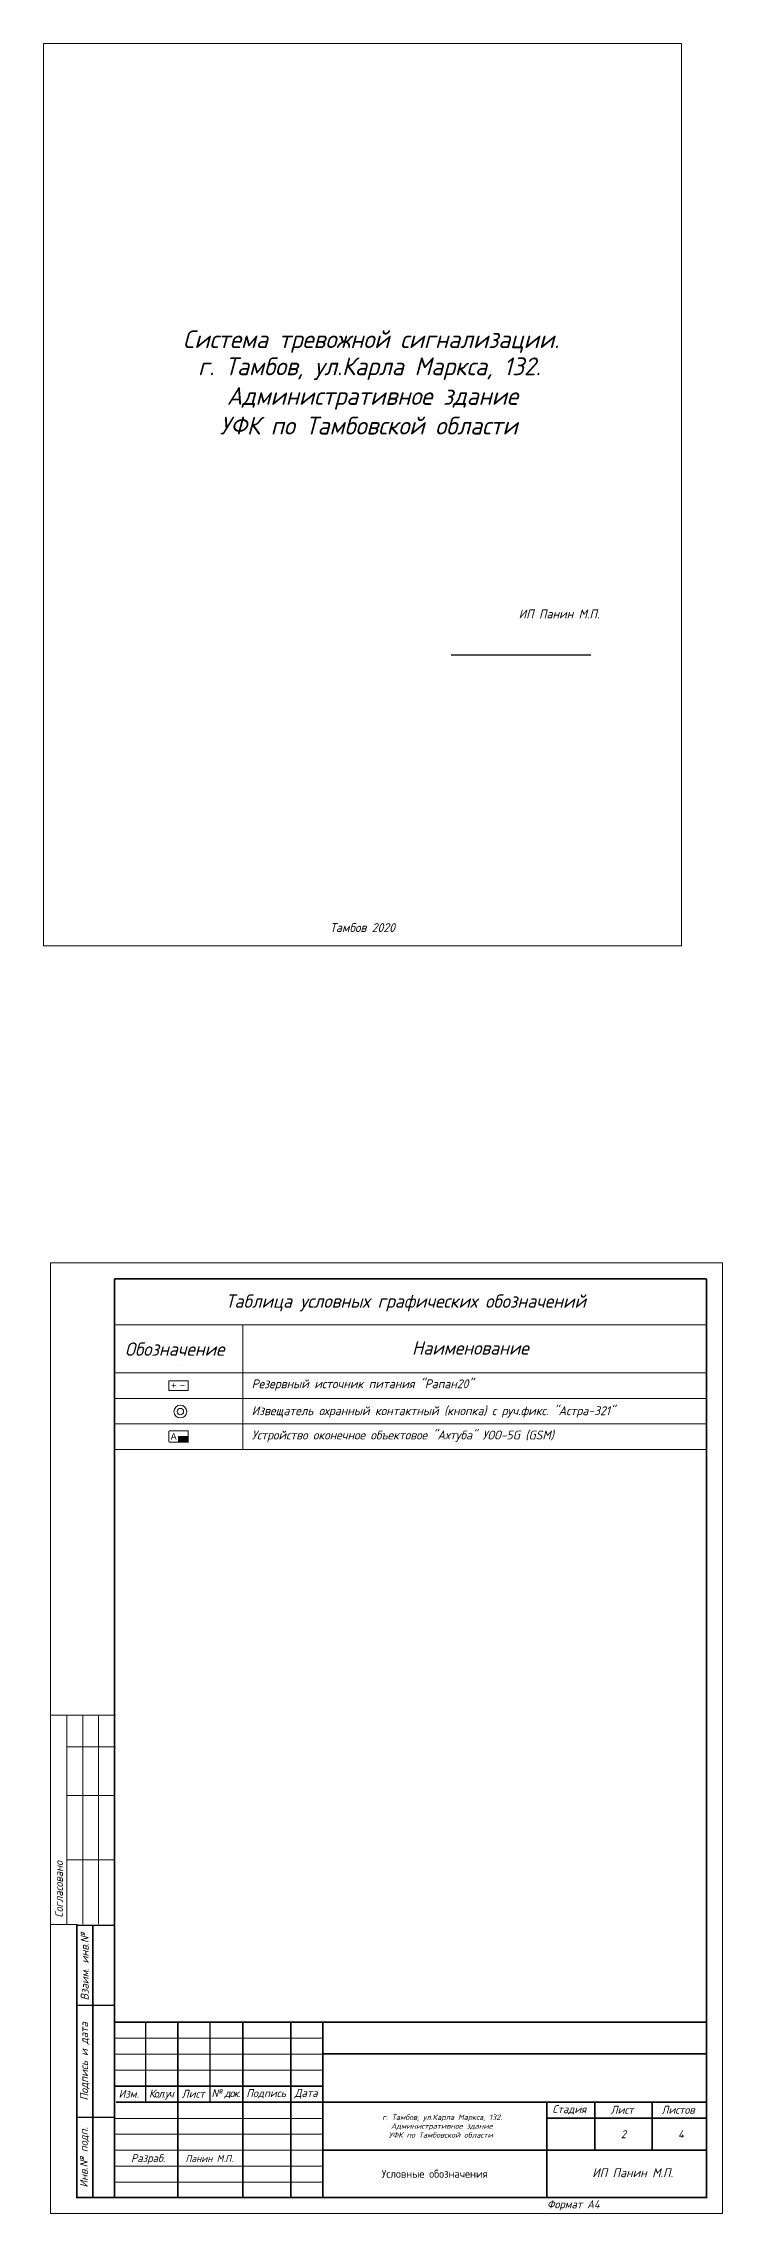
# Model space of a CAD drawing. Header units: inches. Extents: x 859 to 3771, y 393 to 1745.
# Drawn here: x 3667 to 3743.4, y 1501.1 to 1745.2 of the extents above; entities that cross this region are included whole.
import ezdxf

# ---------------------------------------------------------------- set-up
doc = ezdxf.new("R2010")
doc.units = ezdxf.units.IN
doc.header["$MEASUREMENT"] = 0
doc.linetypes.add('Caddy_Solid', pattern=[0])
doc.linetypes.add('НЕВИДИМАЯ', pattern=[9.525, 6.35, -3.175])
doc.layers.add('DESC', color=7, linetype='Continuous')
doc.layers.add('LINK', color=9, linetype='Continuous')
doc.styles.get("Standard").update_dxf_attribs({"font": 'GOST_Common Italic_0.ttf'})

msp = doc.modelspace()

# ---------------------------------------------------------------- hatches: boundary and pattern name
at = {"layer": 'DESC', "lineweight": 15}
msp.add_hatch(color=0, dxfattribs=at).paths.add_polyline_path([(3682.21, 1588.49), (3682.21, 1587.86), (3683.29, 1587.86), (3683.29, 1588.49)])

# ---------------------------------------------------------------- linework, layer by layer
at = {"layer": 'DESC', "linetype": 'Caddy_Solid', "lineweight": 15}
for p, q in [((3667.02, 1745.16), (3667.02, 1643.68)), ((3738.78, 1745.16), (3667.02, 1745.16)), ((3738.78, 1643.68), (3738.78, 1745.16)), ((3667.02, 1643.68), (3738.78, 1643.68))]:
    msp.add_line(p, q, dxfattribs=at)
at = {"layer": 'DESC', "color": 0, "lineweight": 15}
for p, q in [((3667.81, 1608.01), (3743.41, 1608.01)), ((3667.81, 1501.09), (3667.81, 1608.01)), ((3743.41, 1608.01), (3743.41, 1501.09)), ((3675.04, 1601.05), (3741.64, 1601.05)), ((3689.44, 1601.05), (3689.44, 1587.01)), ((3741.64, 1601.05), (3741.64, 1578.37)), ((3675.04, 1595.65), (3741.64, 1595.65)), ((3689.44, 1595.65), (3741.64, 1595.65)), ((3741.64, 1594.86), (3741.64, 1594.39)), ((3675.04, 1592.77), (3741.64, 1592.77)), ((3675.04, 1592.77), (3741.64, 1592.77)), ((3675.04, 1589.89), (3741.64, 1589.89)), ((3675.04, 1589.89), (3741.64, 1589.89)), ((3675.04, 1587.01), (3741.64, 1587.01)), ((3741.64, 1578.37), (3741.64, 1535.17)), ((3667.89, 1557.14), (3675.14, 1557.14)), ((3669.66, 1557.14), (3669.66, 1533.64)), ((3671.44, 1557.14), (3671.44, 1533.64)), ((3673.21, 1557.14), (3673.21, 1533.64)), ((3669.66, 1553.59), (3675.14, 1553.59)), ((3669.66, 1548.12), (3675.01, 1548.12)), ((3669.66, 1540.88), (3675.01, 1540.88)), ((3670.85, 1533.59), (3667.89, 1533.59)), ((3675.04, 1520.82), (3698.44, 1520.82)), ((3675.04, 1519.02), (3698.44, 1519.02)), ((3675.04, 1510.02), (3698.44, 1510.02)), ((3675.04, 1508.22), (3698.44, 1508.22)), ((3675.04, 1506.42), (3698.44, 1506.42)), ((3675.01, 1504.62), (3698.44, 1504.62)), ((3743.41, 1501.09), (3667.81, 1501.09))]:
    msp.add_line(p, q, dxfattribs=at)
at = {"layer": 'DESC', "color": 0, "linetype": 'Continuous', "lineweight": 15}
for p, q in [((3675.1, 1517.23), (3698.46, 1517.23)), ((3675.1, 1511.79), (3698.37, 1511.79))]:
    msp.add_line(p, q, dxfattribs=at)
at = {"layer": 'DESC', "color": 0, "lineweight": 15}
msp.add_lwpolyline([(3741.61, 1606.21, 0.18, 0.18, 0), (3741.61, 1502.89, 0.18, 0.18, 0), (3670.77, 1502.89, 0.18, 0.18, 0), (3670.77, 1533.57, 0, 0, 0)], format="xyseb", dxfattribs=at)
for points, const_width in [([(3675.01, 1606.21), (3741.61, 1606.21)], 0.18), ([(3675.01, 1502.89), (3675.01, 1606.21)], 0.18), ([(3681.13, 1589.12), (3683.29, 1589.12), (3683.29, 1587.86), (3681.13, 1587.86)], 0.108), ([(3681.13, 1589.12), (3681.13, 1587.86)], 0.108), ([(3670.69, 1533.51), (3675.09, 1533.51)], 0.18), ([(3672.57, 1502.91), (3672.57, 1533.57)], 0.18), ([(3670.77, 1524.51), (3675.09, 1524.51)], 0.18), ([(3675.04, 1522.62), (3741.61, 1522.62)], 0.18), ([(3682.13, 1522.62), (3682.13, 1502.82)], 0.18), ([(3689.44, 1522.62), (3689.44, 1502.82)], 0.18), ([(3694.86, 1522.58), (3694.86, 1502.89)], 0.18), ([(3698.44, 1522.62), (3698.44, 1502.82)], 0.18), ([(3698.44, 1519.06), (3741.61, 1519.06)], 0.18), ([(3675.04, 1515.42), (3698.44, 1515.42)], 0.18), ([(3723.64, 1513.59), (3723.64, 1502.89)], 0.18), ([(3729.04, 1513.6), (3729.04, 1508.22)], 0.18), ([(3670.77, 1511.91), (3675.09, 1511.91)], 0.18), ([(3698.44, 1511.82), (3698.44, 1511.82)], 0.072), ([(3723.64, 1511.82), (3741.61, 1511.82)], 0.18), ([(3698.44, 1508.22), (3741.61, 1508.22)], 0.18)]:
    msp.add_lwpolyline(points, dxfattribs=dict(at, const_width=const_width))
for points in [[(3682.18, 1596.5), (3682.18, 1596.5)], [(3689.44, 1595.65), (3675.01, 1595.65)], [(3683.29, 1588.49), (3682.21, 1588.49)], [(3682.21, 1588.49), (3682.21, 1587.86)], [(3682.21, 1587.86), (3682.21, 1587.86)]]:
    msp.add_lwpolyline(points, dxfattribs=at)
msp.add_lwpolyline([(3681.14, 1593.65), (3683.3, 1593.65), (3683.3, 1594.73), (3681.14, 1594.73)], close=True, dxfattribs=at)
at = {"layer": 'DESC', "color": 0, "linetype": 'НЕВИДИМАЯ', "lineweight": 15, "const_width": 0.072}
for points in [[(3681.45, 1594.21), (3681.94, 1594.21)], [(3681.69, 1594.46), (3681.69, 1593.97)], [(3682.43, 1594.21), (3682.91, 1594.21)]]:
    msp.add_lwpolyline(points, dxfattribs=at)
at = {"layer": 'DESC', "color": 0, "linetype": 'Continuous', "lineweight": 15, "const_width": 0.18}
for points in [[(3678.52, 1513.72), (3678.52, 1522.62)], [(3685.76, 1513.61), (3685.76, 1522.62)], [(3675.17, 1513.61), (3741.61, 1513.61)], [(3735.49, 1513.61), (3735.49, 1508.22)]]:
    msp.add_lwpolyline(points, dxfattribs=at)
at = {"layer": 'DESC', "color": 0, "linetype": 'Continuous', "lineweight": 15}
for radius in [0.72, 0.36]:
    msp.add_circle((3682.43, 1591.29), radius, dxfattribs=at)
at = {"layer": 'LINK', "color": 0}
msp.add_line((3712.9, 1676.39), (3728.58, 1676.39), dxfattribs=at)

# ---------------------------------------------------------------- texts
at = {"layer": 'DESC', "color": 0, "lineweight": 15, "attachment_point": 1}
for s, width, heights, insert, char_height in [('Система тревожной сигнализации.', 59.1919, [0], (3682.71, 1712.89), 2), ('\\pi9.39897;г. Тамбов, ул.Карла Маркса, 132.\\P\\pi12.62548;Административное здание \\P\\pi11.84291;УФК по Тамбовской области', 59.1919, [0], (3675.02, 1709.84), 2), ('\\pi4.80835;ИП Панин М.П.', 17.9743, [1.74], (3715.67, 1681.5), 1), ('Тамбов 2020', 59.1919, [0], (3699.25, 1646.22), 1), ('Таблица условных графических обозначений', 45.6025, [0.959], (3687.5, 1604.46), 1.5), ('Обозначение', 14.4, [0], (3676.19, 1599.06), 1.5), ('Наименование', 14.4, [0], (3708.48, 1599.19), 1.5), ('Резервный источник питания "Рапан20"', 49.91, [0], (3690.44, 1594.91), 1), ('Извещатель охранный контактный (кнопка) с руч.фикс. "Астра-321"', 49.91, [0], (3690.44, 1591.88), 1), ('Устройство оконечное объектовое "Ахтуба" УОО-5G (GSM)', 49.91, [0], (3690.46, 1589.15), 1), ('\\pi23.53685;г. Тамбов, ул.Карла Маркса, 132.\\P\\pi24.5048;Административное здание \\P\\pi24.27003;УФК по Тамбовской области', 59.1919, [0], (3681.6, 1512.23), 0.6), ('\\pi4.80835;ИП Панин М.П.', 17.9743, [1.74], (3723.94, 1506.18), 1)]:
    msp.add_mtext_dynamic_manual_height_columns(s, width=width, gutter_width=1, heights=heights, dxfattribs=dict(at, insert=insert, char_height=char_height))
at = {"layer": 'DESC', "color": 0, "lineweight": 15}
for s, insert, char_height, width, attachment_point in [('{\\fArial|b0|i0|c204|p34;А}', (3681.67, 1588.49), 0.72, 1.08, 5), ('Изм.', (3676.61, 1514.56), 0.9, 3.4805, 5), ('{\\T0.85;Кол.уч}', (3680.25, 1514.46), 0.9, 3.6119, 5), ('Лист', (3683.87, 1514.56), 0.9, 3.6273, 5), ('{\\T0.85;№ док.}', (3687.53, 1514.56), 0.9, 3.6803, 5), ('Подпись', (3692.07, 1514.56), 0.9, 5.4, 5), ('Дата', (3696.57, 1514.56), 0.9, 3.6, 5), ('Стадия', (3726.17, 1512.76), 0.9, 5.4, 5), ('Лист', (3732.11, 1512.76), 0.9, 6.48, 5), ('Листов', (3738.4, 1512.76), 0.9, 6.0943, 5), ('2', (3732.26, 1510.02), 0.9, 6.4543, 5), ('4', (3738.72, 1510.02), 0.9, 6.4543, 5), ('Разраб.', (3678.8, 1507.21), 0.9, 7.0924, 5), ('{\\fGOST Common|b0|i0|c204|p34;Условные обозначения }', (3711.04, 1505.56), 0.9, 25.2, 5), ('Формат А4', (3723.66, 1502.01), 0.9, 9.0683, 4)]:
    msp.add_mtext(s, dxfattribs=dict(at, insert=insert, char_height=char_height, width=width, attachment_point=attachment_point))
at = {"layer": 'DESC', "color": 0, "lineweight": 15, "char_height": 0.9, "rotation": 90}
for s, insert, width, attachment_point in [('Cогласовано', (3668.32, 1534.35), 10.814, 1), (' Взаим. инв.№', (3671.67, 1524.51), 16.5013, 4), ('Подпись и дата', (3671.67, 1518.21), 12.6, 5), ('Инв.№ подп.', (3671.64, 1507.41), 9, 5)]:
    msp.add_mtext(s, dxfattribs=dict(at, insert=insert, width=width, attachment_point=attachment_point))
at = {"layer": 'DESC', "lineweight": 15, "insert": (3685.68, 1507.28), "char_height": 0.787, "width": 6.3, "attachment_point": 5}
msp.add_mtext('Панин М.П.', dxfattribs=at)

doc.saveas('drawing.dxf')
